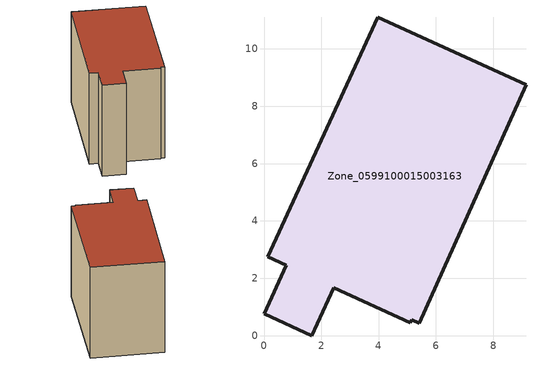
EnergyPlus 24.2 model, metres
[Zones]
Zone_0599100015003163
 floor ground (C_G): 0.14,2.75 3.98,11.1 9.14,8.75 5.41,0.43 5.15,0.55 5.11,0.46 2.43,1.67 1.67,0 0,0.76 0.77,2.46 z0.74
 wall outside (C_F): 3.98,11.1 0.14,2.75 0.77,2.46 0,0.76 1.67,0 2.43,1.67 5.11,0.46 5.15,0.55 5.41,0.43 9.14,8.75 3.98,11.1 z0.74:8.71
 roof outside (C_R): 5.11,0.46 5.15,0.55 5.41,0.43 9.14,8.75 3.98,11.1 0.14,2.75 0.77,2.46 0,0.76 1.67,0 2.43,1.67 z8.71
[BUILDING]
Pand.0599100015003163: North Axis=0; Terrain=City; Loads Convergence Tolerance Value=0.04; Temperature Convergence Tolerance Value=0.4; Solar Distribution=FullExterior; Maximum Number of Warmup Days=25; Minimum Number of Warmup Days=1
[Site:Location]
Rotterdam.The.Hague.AP_ZH_NLD Design_Conditions: Latitude=51.96; Longitude=4.45; Time Zone=1; Elevation=-4.5
[SITE:GROUNDTEMPERATURE:BUILDINGSURFACE]
18, 18, 18, 18, 18, 18, 18, 18, 18, 18, 18, 18
[MATERIAL] Thermal Absorptance=0.9; Solar Absorptance=0.7; Visible Absorptance=0.7
Name | Roughness | Thickness | Conductivity | Density | Specific Heat
G.TI.1965-1974 | MediumSmooth | 0.15 | 0.882353 | 540 | 1210
F.TI.1965-1974 | Rough | 0.3 | 0.697674 | 1920 | 840
R.TI.1965-1974 | MediumRough | 0.2 | 0.232558 | 1500 | 1000
[CONSTRUCTION]
C_G: G.TI.1965-1974
C_F: F.TI.1965-1974
C_R: R.TI.1965-1974
[ZONE]
Zone_0599100015003163: Type=1; Multiplier=1; Ceiling Height=Autocalculate; Volume=Autocalculate; Floor Area=autocalculate; Part of Total Floor Area=Yes
[ZONEINFILTRATION:DESIGNFLOWRATE]
Infil_Zone_0599100015003163: Zone or ZoneList or Space or SpaceList=Zone_0599100015003163; Schedule=AlwaysOn; Design Flow Rate Calculation Method=Flow/Area; Flow Rate per Floor Area=0.003; Constant Term Coefficient=1; Temperature Term Coefficient=0; Velocity Term Coefficient=0; Velocity Squared Term Coefficient=0
[HVACTEMPLATE:ZONE:IDEALLOADSAIRSYSTEM]
Zone_0599100015003163: Maximum Heating Supply Air Temperature=50; Minimum Cooling Supply Air Temperature=13; Maximum Heating Supply Air Humidity Ratio=0.0156; Minimum Cooling Supply Air Humidity Ratio=0.0077; Heating Limit=NoLimit; Cooling Limit=NoLimit; Dehumidification Control Type=ConstantSensibleHeatRatio; Cooling Sensible Heat Ratio=0.7; Dehumidification Setpoint=60; Humidification Control Type=None; Humidification Setpoint=30; Outdoor Air Method=None; Outdoor Air Flow Rate per Person=0.00944; Outdoor Air Flow Rate per Zone Floor Area=0; Outdoor Air Flow Rate per Zone=0; Demand Controlled Ventilation Type=None; Outdoor Air Economizer Type=NoEconomizer; Heat Recovery Type=None; Sensible Heat Recovery Effectiveness=0.7; Latent Heat Recovery Effectiveness=0.65
[ZONECONTROL:THERMOSTAT]
ThermostatControl_Zone_0599100015003163: Zone or ZoneList=Zone_0599100015003163; Control Type Schedule=DualSetpointControlType; Control 1=Thermostat_Zone_0599100015003163; Temperature Difference Between Cutout And Setpoint=0
[THERMOSTATSETPOINT:DUALSETPOINT]
Thermostat_Zone_0599100015003163: Heating Setpoint Temperature Schedule=HeatingSetpoint_Zone_0599100015003163; Cooling Setpoint Temperature Schedule=CoolingSetpoint_Zone_0599100015003163
[SCHEDULE:COMPACT]
HeatingSetpoint_Zone_0599100015003163: Through: 12/31, For: AllDays, Until: 24:00, 21
CoolingSetpoint_Zone_0599100015003163: Through: 12/31, For: AllDays, Until: 24:00, 24
DualSetpointControlType: Through: 12/31, For: AllDays, Until: 24:00, 4
AlwaysOn: Through: 12/31, For: AllDays, Until: 24:00, 1
